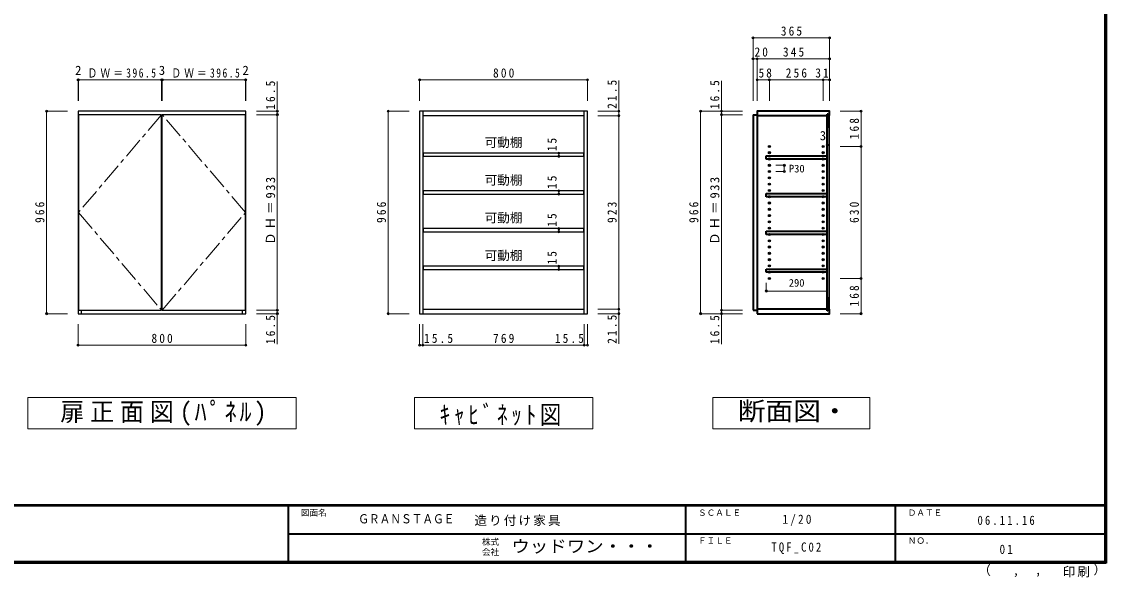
# Model space of a CAD drawing. Units: millimetres at full size, sheet at 1:20. Extents: x -4000 to 3800, y -2865 to 2783.
# Drawn here: x -1371 to 3800, y -2865 to -214 of the extents above; entities that cross this region are included whole.
import ezdxf
from ezdxf.enums import TextEntityAlignment as Align

# ---------------------------------------------------------------- set-up
doc = ezdxf.new("R2010")
doc.units = ezdxf.units.MM
doc.header["$LTSCALE"] = 20
doc.header["$PDMODE"] = 32
doc.header["$PDSIZE"] = 10
doc.linetypes.add('CHAIN1', pattern=[8, 5, -1, 1, -1])
for name, color, linetype, lineweight in [('0-1_本体', 3, 'Continuous', 25), ('0-4_棚', 3, 'Continuous', 25), ('0-6_桟木', 3, 'Continuous', 25), ('0-A_文字', 7, 'Continuous', 18), ('0-B_寸法', 7, 'Continuous', 9), ('1-2_扉', 3, 'Continuous', 25), ('F-1_枠', 6, 'Continuous', 40)]:
    doc.layers.add(name, color=color, linetype=linetype, lineweight=lineweight)
doc.layers.add('0-5_ダボ', color=7, linetype='Continuous')
doc.layers.add('F-A_文字', color=7, linetype='Continuous')
doc.styles.add('HG明朝B', font='')
doc.styles.add('ＭＳ ゴシック', font='')
doc.styles.get('HG明朝B').set_extended_font_data('HG明朝B')
doc.styles.get('ＭＳ ゴシック').set_extended_font_data('MS Gothic')

msp = doc.modelspace()

# ---------------------------------------------------------------- linework, layer by layer
at = {"layer": '0-1_本体'}
for p, q in [((541.66, -641), (541.66, -1607)), ((1310.66, -662.5), (541.66, -662.5)), ((1310.66, -1607), (1310.66, -641)), ((1326.16, -1607), (1326.16, -641)), ((-1086.88, -1590.5), (-1086.88, -1607)), ((-317.88, -1607), (-317.88, -1590.5)), ((541.66, -1585.5), (1310.66, -1585.5)), ((-1102.38, -1607), (-302.38, -1607)), ((526.16, -1607), (1326.16, -1607))]:
    msp.add_line(p, q, dxfattribs=at)
at = {"layer": '0-1_本体', "color": 2, "lineweight": 35}
for p, q in [((2135.74, -662), (2468.74, -662)), ((2468.74, -1593), (2468.74, -655)), ((2471.74, -662), (2480.74, -662)), ((2135.74, -1586), (2135.74, -1607)), ((2468.74, -1586), (2135.74, -1586)), ((2471.74, -1593), (2468.74, -1593)), ((2480.74, -1586), (2471.74, -1586))]:
    msp.add_line(p, q, dxfattribs=at)
at = {"layer": '0-1_本体', "color": 7, "lineweight": 18}
msp.add_line((2480.74, -662), (2480.74, -1586), dxfattribs=at)
at = {"layer": '0-1_本体'}
for points in [[(-302.38, -1607), (-302.38, -641), (-1102.38, -641), (-1102.38, -1607)], [(1326.16, -641), (526.16, -641), (526.16, -1607)]]:
    msp.add_lwpolyline(points, dxfattribs=at)
at = {"layer": '0-1_本体', "color": 2, "lineweight": 35}
for points in [[(2480.74, -662), (2480.74, -641), (2135.74, -641), (2135.74, -662)], [(2471.74, -1593), (2471.74, -655), (2468.74, -655)], [(2135.74, -1607), (2480.74, -1607), (2480.74, -1586)]]:
    msp.add_lwpolyline(points, dxfattribs=at)
at = {"layer": '0-4_棚'}
for p, q in [((542.66, -841), (542.66, -856)), ((1309.66, -841), (542.66, -841)), ((542.66, -856), (1309.66, -856)), ((1309.66, -856), (1309.66, -841)), ((542.66, -1021), (542.66, -1036)), ((1309.66, -1021), (542.66, -1021)), ((1309.66, -1036), (1309.66, -1021)), ((542.66, -1036), (1309.66, -1036)), ((542.66, -1201), (542.66, -1216)), ((1309.66, -1201), (542.66, -1201)), ((542.66, -1216), (1309.66, -1216)), ((1309.66, -1216), (1309.66, -1201)), ((542.66, -1381), (542.66, -1396)), ((1309.66, -1381), (542.66, -1381)), ((542.66, -1396), (1309.66, -1396)), ((1309.66, -1396), (1309.66, -1381))]:
    msp.add_line(p, q, dxfattribs=at)
at = {"layer": '0-4_棚', "color": 2, "lineweight": 35}
for p, q in [((2178.74, -854), (2468.74, -854)), ((2178.74, -869), (2178.74, -854)), ((2468.74, -869), (2178.74, -869)), ((2468.74, -854), (2468.74, -869)), ((2178.74, -1034), (2468.74, -1034)), ((2178.74, -1049), (2178.74, -1034)), ((2468.74, -1034), (2468.74, -1049)), ((2468.74, -1049), (2178.74, -1049)), ((2178.74, -1214), (2468.74, -1214)), ((2178.74, -1229), (2178.74, -1214)), ((2468.74, -1229), (2178.74, -1229)), ((2468.74, -1214), (2468.74, -1229)), ((2178.74, -1394), (2468.74, -1394)), ((2178.74, -1409), (2178.74, -1394)), ((2468.74, -1394), (2468.74, -1409)), ((2468.74, -1409), (2178.74, -1409))]:
    msp.add_line(p, q, dxfattribs=at)
at = {"layer": '0-5_ダボ'}
for p in [(2193.74, -809), (2449.74, -809), (2193.74, -839), (2193.74, -869), (2449.74, -839), (2449.74, -869), (2193.74, -899), (2193.74, -929), (2449.74, -899), (2449.74, -929), (2193.74, -959), (2449.74, -959), (2193.74, -989), (2193.74, -1019), (2449.74, -989), (2449.74, -1019), (2193.74, -1049), (2193.74, -1079), (2449.74, -1049), (2449.74, -1079), (2193.74, -1109), (2193.74, -1139), (2449.74, -1109), (2449.74, -1139), (2193.74, -1169), (2449.74, -1169), (2193.74, -1199), (2193.74, -1229), (2449.74, -1199), (2449.74, -1229), (2193.74, -1259), (2193.74, -1289), (2449.74, -1259), (2449.74, -1289), (2193.74, -1319), (2193.74, -1349), (2449.74, -1319), (2449.74, -1349), (2193.74, -1379), (2449.74, -1379), (2193.74, -1409), (2193.74, -1439), (2449.74, -1409), (2449.74, -1439)]:
    msp.add_point(p, dxfattribs=at)
at = {"layer": '0-6_桟木', "color": 7, "lineweight": 18}
for p, q in [((2471.74, -717), (2480.74, -662)), ((2471.74, -1586), (2480.74, -1531))]:
    msp.add_line(p, q, dxfattribs=at)
at = {"layer": '0-6_桟木'}
for p, q in [((2471.74, -662), (2471.74, -717)), ((2480.74, -662), (2471.74, -662)), ((2480.74, -717), (2480.74, -662)), ((2471.74, -717), (2480.74, -717)), ((2471.74, -1531), (2471.74, -1586)), ((2480.74, -1531), (2471.74, -1531)), ((2480.74, -1586), (2480.74, -1531)), ((2471.74, -1586), (2480.74, -1586))]:
    msp.add_line(p, q, dxfattribs=at)
at = {"layer": '0-A_文字'}
for p, q in [((-1342.38, -2157), (-1342.38, -2007)), ((1923.24, -2007), (1923.24, -2157)), ((1923.24, -2007), (2673.24, -2007)), ((-62.38, -2157), (-1342.38, -2157))]:
    msp.add_line(p, q, dxfattribs=at)
for points in [[(-1342.38, -2007), (-62.38, -2007), (-62.38, -2157)], [(2673.24, -2007), (2673.24, -2157), (1923.24, -2157)]]:
    msp.add_lwpolyline(points, dxfattribs=at)
msp.add_lwpolyline([(501.16, -2007), (1351.16, -2007), (1351.16, -2157), (501.16, -2157)], close=True, dxfattribs=at)
at = {"layer": '0-B_寸法', "color": 4}
for p, q in [((2115.74, -291), (2115.74, -591)), ((2115.74, -291), (2480.74, -291)), ((2480.74, -291), (2480.74, -591)), ((2135.74, -391), (2115.74, -391)), ((2135.74, -391), (2135.74, -591)), ((2480.74, -391), (2135.74, -391)), ((-1102.38, -491), (-1100.38, -491)), ((-1102.38, -491), (-1102.38, -591)), ((-1100.38, -491), (-1100.38, -591)), ((-1100.38, -491), (-703.88, -491)), ((-703.88, -491), (-703.88, -591)), ((-703.88, -491), (-700.88, -491)), ((-700.88, -491), (-700.88, -591)), ((-700.88, -491), (-304.38, -491)), ((-304.38, -491), (-304.38, -591)), ((-304.38, -491), (-302.38, -491)), ((-302.38, -491), (-302.38, -591)), ((-152.38, -499), (-152.38, -1751.82)), ((526.16, -491), (1326.16, -491)), ((526.16, -491), (526.16, -591)), ((1326.16, -491), (1326.16, -591)), ((1476.16, -1750.43), (1476.16, -494.68)), ((1965.74, -496.62), (1965.74, -657.5)), ((2193.74, -491), (2135.74, -491)), ((2449.74, -491), (2193.74, -491)), ((2193.74, -491), (2193.74, -591)), ((2480.74, -491), (2449.74, -491)), ((2449.74, -491), (2449.74, -591)), ((-1252.38, -1607), (-1252.38, -641)), ((-1252.38, -641), (-1152.38, -641)), ((-152.38, -641), (-252.38, -641)), ((-152.38, -657.5), (-252.38, -657.5)), ((376.16, -641), (376.16, -1607)), ((376.16, -641), (476.16, -641)), ((1476.16, -641), (1376.16, -641)), ((1476.16, -662.5), (1376.16, -662.5)), ((1865.74, -641), (2065.74, -641)), ((1865.74, -641), (1865.74, -1607)), ((1965.74, -657.5), (2065.74, -657.5)), ((1965.74, -657.5), (1965.74, -1590.5)), ((2630.74, -641), (2530.74, -641)), ((2630.74, -641), (2630.74, -809)), ((2468.74, -802.5), (2471.74, -802.5)), ((2630.74, -809), (2530.74, -809)), ((2630.74, -809), (2630.74, -1439)), ((1189.58, -841), (1089.58, -841)), ((1189.58, -856), (1089.58, -856)), ((1189.58, -841), (1189.58, -856)), ((2264.74, -899), (2224.74, -899)), ((2264.74, -929), (2224.74, -929)), ((2264.74, -899), (2264.74, -929)), ((1189.58, -1021), (1089.58, -1021)), ((1189.58, -1021), (1189.58, -1036)), ((1189.58, -1036), (1089.58, -1036)), ((1189.58, -1201), (1089.58, -1201)), ((1189.58, -1216), (1089.58, -1216)), ((1189.58, -1201), (1189.58, -1216)), ((1189.58, -1381), (1089.58, -1381)), ((1189.58, -1396), (1089.58, -1396)), ((1189.58, -1381), (1189.58, -1396)), ((2630.74, -1439), (2530.74, -1439)), ((2630.74, -1439), (2630.74, -1607)), ((2178.74, -1499), (2178.74, -1459)), ((2178.74, -1499), (2468.74, -1499)), ((2468.74, -1499), (2468.74, -1459)), ((-152.38, -1590.5), (-252.38, -1590.5)), ((1476.16, -1585.5), (1376.16, -1585.5)), ((1965.74, -1590.5), (2065.74, -1590.5)), ((1965.74, -1590.5), (1965.74, -1752.37)), ((-1252.38, -1607), (-1152.38, -1607)), ((-152.38, -1607), (-252.38, -1607)), ((376.16, -1607), (476.16, -1607)), ((1476.16, -1607), (1376.16, -1607)), ((1865.74, -1607), (2065.74, -1607)), ((2630.74, -1607), (2530.74, -1607)), ((-1102.38, -1757), (-1102.38, -1657)), ((-302.38, -1757), (-302.38, -1657)), ((526.16, -1757), (526.16, -1657)), ((541.66, -1757), (541.66, -1657)), ((1310.66, -1757), (1310.66, -1657)), ((1326.16, -1757), (1326.16, -1657)), ((-1102.38, -1757), (-302.38, -1757)), ((526.16, -1757), (541.66, -1757)), ((541.66, -1757), (1310.66, -1757)), ((1310.66, -1757), (1326.16, -1757))]:
    msp.add_line(p, q, dxfattribs=at)
at = {"layer": '0-B_寸法'}
for p in [(2115.74, -291), (2480.74, -291), (2115.74, -391), (2135.74, -391), (2480.74, -391), (-1102.38, -491), (-1100.38, -491), (-703.88, -491), (-700.88, -491), (-304.38, -491), (-302.38, -491), (526.16, -491), (1326.16, -491), (2135.74, -491), (2193.74, -491), (2449.74, -491), (2480.74, -491), (-1252.38, -641), (-152.38, -641), (-152.38, -657.5), (376.16, -641), (1476.16, -641), (1476.16, -662.5), (1865.74, -641), (1965.74, -641), (1965.74, -657.5), (2630.74, -641), (2468.74, -802.5), (2471.74, -802.5), (2630.74, -809), (1189.58, -841), (1189.58, -856), (2264.74, -899), (2264.74, -929), (1189.58, -1021), (1189.58, -1036), (1189.58, -1201), (1189.58, -1216), (1189.58, -1381), (1189.58, -1396), (2630.74, -1439), (2178.74, -1499), (2468.74, -1499), (-1252.38, -1607), (-152.38, -1590.5), (-152.38, -1607), (376.16, -1607), (1476.16, -1585.5), (1476.16, -1607), (1865.74, -1607), (1965.74, -1590.5), (1965.74, -1607), (2630.74, -1607), (-1102.38, -1757), (-302.38, -1757), (526.16, -1757), (541.66, -1757), (1310.66, -1757), (1326.16, -1757)]:
    msp.add_point(p, dxfattribs=at)
at = {"layer": '1-2_扉', "color": 4, "linetype": 'CHAIN1', "lineweight": 9}
for p, q in [((-703.88, -657.5), (-1100.38, -1124)), ((-304.38, -1124), (-700.88, -657.5)), ((-1100.38, -1124), (-703.88, -1590.5)), ((-700.88, -1590.5), (-304.38, -1124))]:
    msp.add_line(p, q, dxfattribs=at)
at = {"layer": '1-2_扉'}
for p, q in [((-703.88, -1590.5), (-703.88, -657.5)), ((-700.88, -1590.5), (-700.88, -657.5)), ((-304.38, -657.5), (-700.88, -657.5)), ((-304.38, -1590.5), (-304.38, -657.5)), ((-1100.38, -1590.5), (-703.88, -1590.5)), ((-700.88, -1590.5), (-304.38, -1590.5))]:
    msp.add_line(p, q, dxfattribs=at)
at = {"layer": '1-2_扉', "color": 2, "lineweight": 35}
for p, q in [((2115.74, -657.5), (2115.74, -1590.5)), ((2115.74, -657.5), (2135.74, -657.5)), ((2135.74, -657.5), (2135.74, -1590.5)), ((2115.74, -1590.5), (2135.74, -1590.5))]:
    msp.add_line(p, q, dxfattribs=at)
at = {"layer": '1-2_扉'}
msp.add_lwpolyline([(-703.88, -657.5), (-1100.38, -657.5), (-1100.38, -1590.5)], dxfattribs=at)
at = {"layer": 'F-1_枠'}
for p, q in [((3793.33, 2783.33), (3793.33, -2796.67)), ((3796.67, 2783.33), (3796.67, -2796.67)), ((3800, 2783.33), (3800, -2796.67)), ((3800, -2520), (-4000, -2520)), ((3800, -2523.33), (-4000, -2523.33)), ((-100, -2523.33), (-100, -2790)), ((1793.33, -2523.33), (1793.33, -2790)), ((2793.33, -2523.33), (2793.33, -2790)), ((-100, -2656.67), (3793.33, -2656.67)), ((3800, -2790), (-4000, -2790)), ((3800, -2793.33), (-4000, -2793.33)), ((3800, -2796.67), (-4000, -2796.67))]:
    msp.add_line(p, q, dxfattribs=at)

# ---------------------------------------------------------------- texts
at = {"layer": '0-A_文字', "style": 'ＭＳ ゴシック'}
for p in [(836.16, -824.6), (836.16, -1004.6), (836.16, -1184.6), (836.16, -1364.6)]:
    msp.add_text('可動棚', height=43.99, dxfattribs=at).set_placement(p, align=Align.BOTTOM_LEFT)
at = {"layer": '0-A_文字', "style": 'ＭＳ ゴシック', "width": 1.1}
msp.add_text('断面図・', height=87.98, dxfattribs=at).set_placement((2043.24, -2142), align=Align.BOTTOM_LEFT)
at = {"layer": '0-A_文字', "char_height": 87.98, "attachment_point": 7, "style": 'ＭＳ ゴシック'}
for s, insert in [('\\T1.25;\\W0.95;扉正面図(ﾊﾟﾈﾙ)', (-1187.38, -2142)), ('\\T1.34;\\W0.85;ｷｬﾋﾞﾈｯﾄ図', (621.16, -2142))]:
    msp.add_mtext(s, dxfattribs=dict(at, insert=insert))
at = {"layer": '0-B_寸法', "style": 'ＭＳ ゴシック'}
for s, height, p in [('2', 43.99, (-1116.38, -481)), ('3', 43.99, (-717.38, -481)), ('2', 43.99, (-318.38, -481)), ('3', 43.99, (2434.03, -792.5)), ('P30', 36.66, (2286.96, -944)), ('290', 36.66, (2286.24, -1489))]:
    msp.add_text(s, height=height, dxfattribs=at).set_placement(p, align=Align.BOTTOM_LEFT)
at = {"layer": '0-B_寸法', "char_height": 43.99, "attachment_point": 7, "style": 'ＭＳ ゴシック'}
for s, insert in [('\\T1.38;\\W0.9;365', (2248.24, -281)), ('\\T1.36;\\W0.9;20', (2122.88, -381)), ('\\T1.38;\\W0.9;345', (2258.24, -381)), ('\\T1.33;\\W0.75;ＤＷ＝396.5', (-1057.13, -481)), ('\\T1.33;\\W0.75;ＤＷ＝396.5', (-657.63, -481)), ('\\T1.38;\\W0.9;800', (876.16, -481)), ('\\T1.36;\\W0.9;58', (2141.86, -481)), ('\\T1.38;\\W0.9;256', (2271.74, -481)), ('\\T1.36;\\W0.9;31', (2412.62, -481)), ('\\T1.38;\\W0.9;800', (-752.38, -1747)), ('\\T1.38;\\W0.9;15.5', (547.07, -1747)), ('\\T1.38;\\W0.9;769', (876.16, -1747)), ('\\T1.38;\\W0.9;15.5', (1170.9, -1747))]:
    msp.add_mtext(s, dxfattribs=dict(at, insert=insert))
at = {"layer": '0-B_寸法', "char_height": 43.99, "attachment_point": 7, "rotation": 90, "style": 'ＭＳ ゴシック'}
for s, insert in [('\\T1.38;\\W0.9;16.5', (-162.38, -634)), ('\\T1.38;\\W0.9;21.5', (1466.16, -629.68)), ('\\T1.38;\\W0.9;16.5', (1955.74, -631.62)), ('\\T1.38;\\W0.9;168', (2620.74, -775)), ('\\T1.36;\\W0.9;15', (1179.58, -831.89)), ('\\T1.23;ＤＨ＝933', (-162.38, -1279)), ('\\T1.36;\\W0.9;15', (1179.58, -1011.89)), ('\\T1.23;ＤＨ＝933', (1955.74, -1279)), ('\\T1.38;\\W0.9;966', (-1262.38, -1174)), ('\\T1.38;\\W0.9;966', (366.16, -1174)), ('\\T1.38;\\W0.9;923', (1466.16, -1174)), ('\\T1.38;\\W0.9;966', (1855.74, -1174)), ('\\T1.38;\\W0.9;630', (2620.74, -1174)), ('\\T1.36;\\W0.9;15', (1179.58, -1191.89)), ('\\T1.36;\\W0.9;15', (1179.58, -1371.89)), ('\\T1.38;\\W0.9;168', (2620.74, -1573)), ('\\T1.38;\\W0.9;16.5', (-162.38, -1751.82)), ('\\T1.38;\\W0.9;21.5', (1466.16, -1750.43)), ('\\T1.38;\\W0.9;16.5', (1955.74, -1752.37))]:
    msp.add_mtext(s, dxfattribs=dict(at, insert=insert))
at = {"layer": 'F-A_文字', "style": 'ＭＳ ゴシック'}
for s, height, p in [('図面名', 29.33, (-40, -2580)), ('ＳＣＡＬＥ', 29.33, (1853.33, -2580)), ('ＤＡＴＥ', 29.33, (2853.33, -2580)), ('株式', 29.33, (823.33, -2719.33)), ('ＦＩＬＥ', 29.33, (1853.33, -2713.34)), ('ＮＯ．', 29.33, (2853.33, -2713.34)), ('会社', 29.33, (823.33, -2767.33)), ('（', 43.99, (3189.36, -2865.54)), (',', 43.99, (3460.13, -2863.68)), ('）', 43.99, (3738.94, -2862.75)), (',', 43.99, (3354.18, -2865.54))]:
    msp.add_text(s, height=height, dxfattribs=at).set_placement(p, align=Align.BOTTOM_LEFT)
at = {"layer": 'F-A_文字'}
for s, height, style, width, p in [('ＧＲＡＮＳＴＡＧＥ', 43.99, 'HG明朝B', 0.85, (233.33, -2620.52)), ('ウッドワン・・・', 58.65, 'ＭＳ ゴシック', 1.1, (963.33, -2763.33))]:
    msp.add_text(s, height=height, dxfattribs=dict(at, style=style, width=width)).set_placement(p, align=Align.BOTTOM_LEFT)
at = {"layer": 'F-A_文字', "char_height": 43.99, "attachment_point": 7, "style": 'ＭＳ ゴシック'}
for s, insert in [('\\T1.17;造り付け家具', (786.95, -2620)), ('\\T1.38;\\W0.9;1/20', (2255.83, -2620)), ('\\T1.39;\\W0.85;06.11.16', (3185.83, -2615)), ('\\T1.39;\\W0.85;TQF_C02', (2203.33, -2753.34)), ('\\T1.36;\\W0.9;01', (3290.83, -2753.34)), ('\\T1.17;印刷', (3592.1, -2864.61))]:
    msp.add_mtext(s, dxfattribs=dict(at, insert=insert))

doc.saveas('drawing.dxf')
